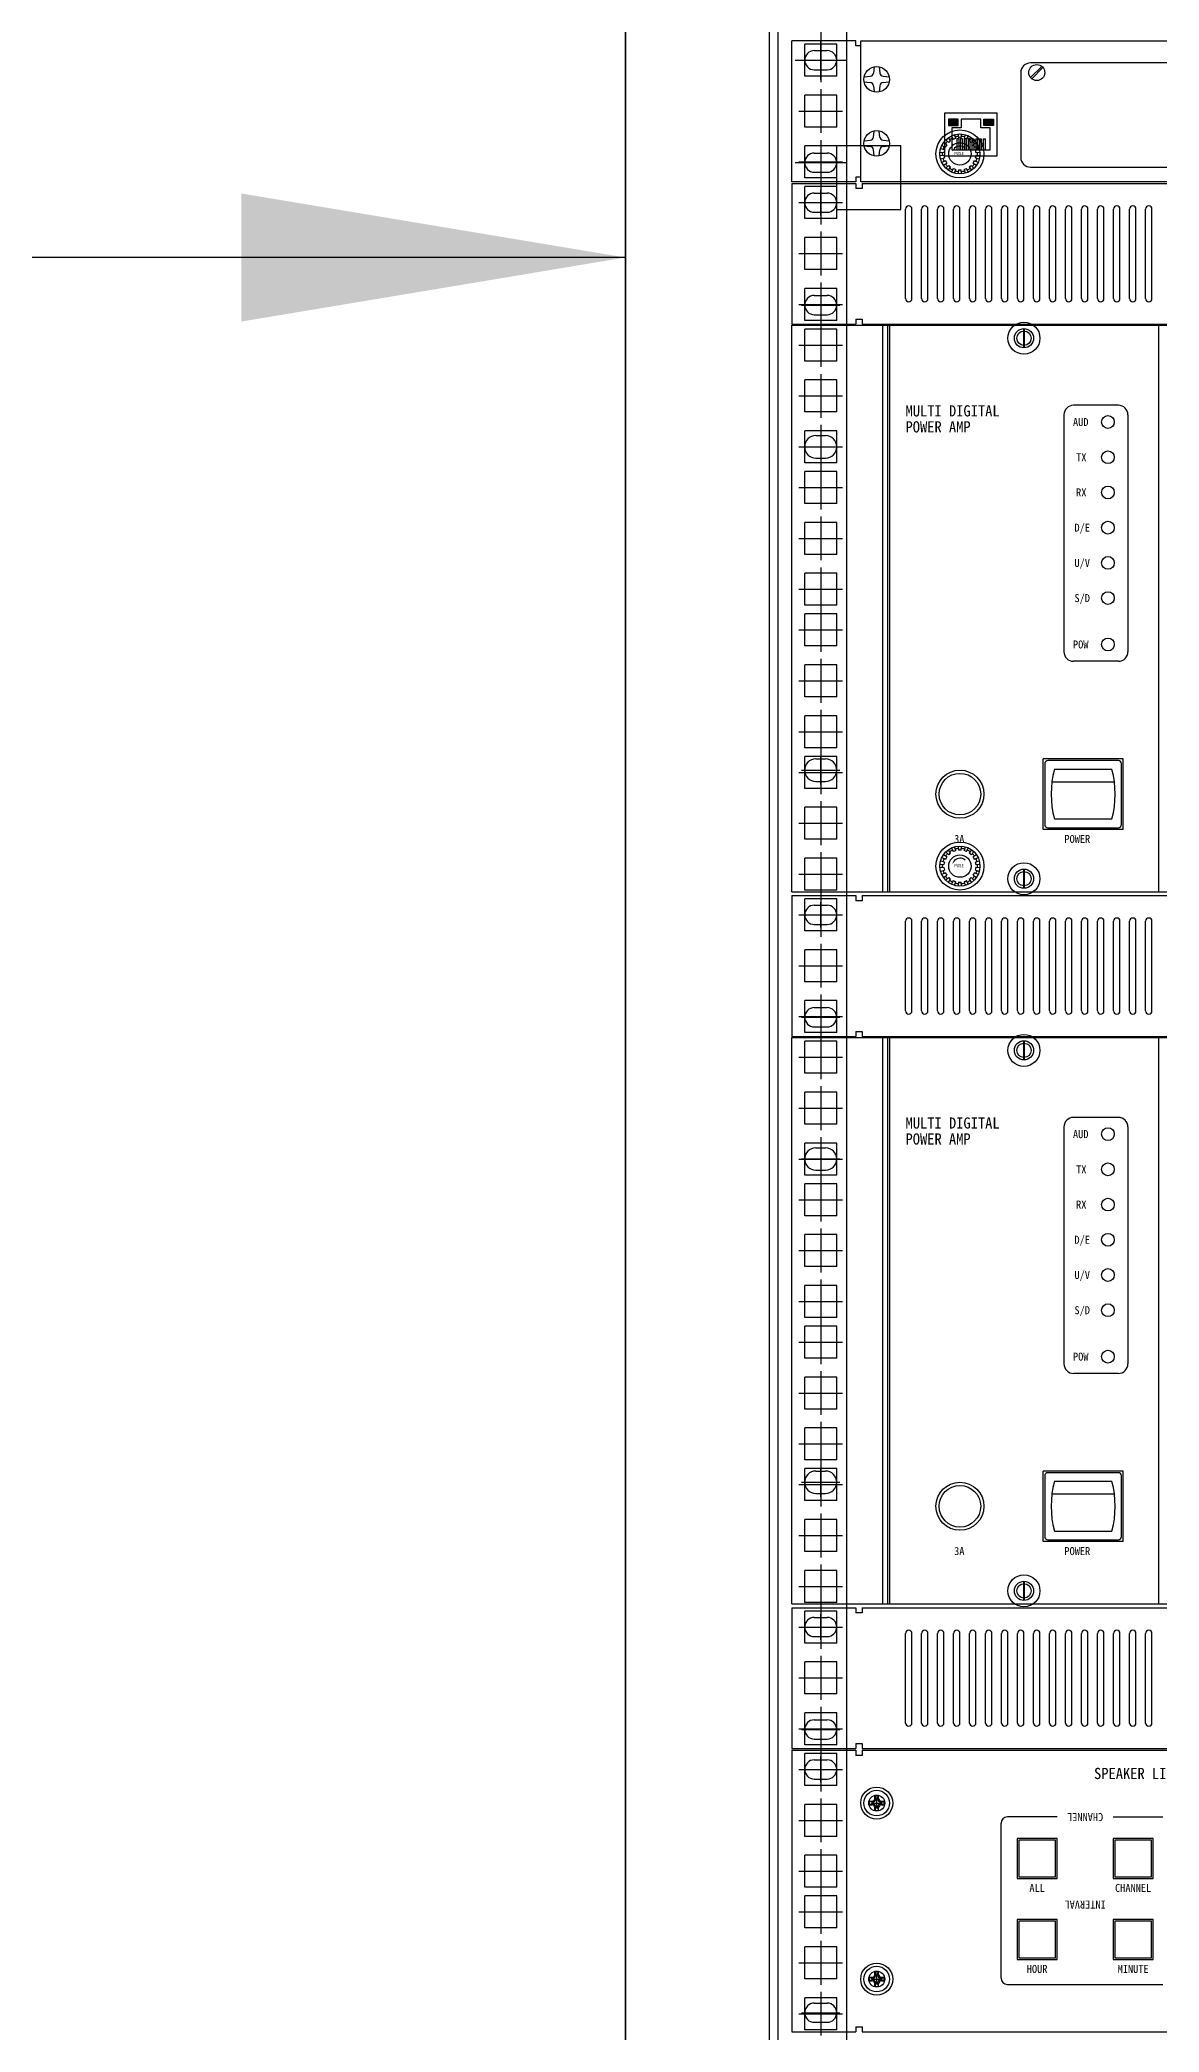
# Model space of a CAD drawing. Header units: millimetres. Extents: x 0 to 841, y 0 to 594.
# Drawn here: x 418.45 to 435.93, y 145.81 to 176.94 of the extents above; entities that cross this region are included whole.
import ezdxf
from ezdxf.enums import TextEntityAlignment as Align

# ---------------------------------------------------------------- set-up
doc = ezdxf.new("R2010")
doc.units = ezdxf.units.MM
doc.header["$LTSCALE"] = 10
for name, color, linetype in [('DIM01', 1, 'Continuous'), ('LINE01', 4, 'Continuous'), ('LINE05', 2, 'Continuous'), ('LINE06', 9, 'Continuous')]:
    doc.layers.add(name, color=color, linetype=linetype)
doc.styles.add('F1', font='GulimChe.ttf', dxfattribs={"height": 2})
doc.styles.get("Standard").update_dxf_attribs({"font": 'GulimChe.ttf'})

# ---------------------------------------------------------------- blocks, each defined once
blk = doc.blocks.new('FUSE')
for p, q in [((-197.43, 1363.48), (-196.55, 1362.59)), ((-195.94, 1363.11), (-196.66, 1364.13)), ((-195.64, 1364.72), (-195.12, 1363.58)), ((-194.37, 1363.85), (-194.7, 1365.06)), ((-193.54, 1365.26), (-193.44, 1364.02)), ((-192.64, 1364.02), (-192.54, 1365.26)), ((-191.38, 1365.06), (-191.71, 1363.85)), ((-190.96, 1363.58), (-190.44, 1364.72)), ((-189.42, 1364.13), (-190.14, 1363.11)), ((-189.53, 1362.59), (-188.65, 1363.48)), ((-199.26, 1359.62), (-198.02, 1359.51)), ((-198.02, 1358.56), (-199.26, 1358.44)), ((-197.88, 1360.29), (-199.09, 1360.61)), ((-199.09, 1357.46), (-197.88, 1357.77)), ((-198.68, 1361.72), (-197.55, 1361.18)), ((-197.15, 1361.87), (-198.18, 1362.58)), ((-187.89, 1362.58), (-188.92, 1361.87)), ((-188.52, 1361.18), (-187.39, 1361.72)), ((-186.99, 1360.61), (-188.2, 1360.29)), ((-188.2, 1357.77), (-186.99, 1357.46)), ((-188.06, 1359.51), (-186.82, 1359.62)), ((-186.82, 1358.44), (-188.06, 1358.56)), ((-197.55, 1356.89), (-198.68, 1356.35)), ((-198.18, 1355.49), (-197.15, 1356.2)), ((-196.55, 1355.47), (-197.43, 1354.58)), ((-196.66, 1353.94), (-195.94, 1354.96)), ((-195.12, 1354.49), (-195.64, 1353.35)), ((-194.7, 1353.01), (-194.37, 1354.21)), ((-193.44, 1354.05), (-193.54, 1352.8)), ((-192.54, 1352.8), (-192.64, 1354.05)), ((-191.71, 1354.21), (-191.38, 1353.01)), ((-190.44, 1353.35), (-190.96, 1354.49)), ((-190.14, 1354.96), (-189.42, 1353.94)), ((-188.65, 1354.58), (-189.53, 1355.47)), ((-188.92, 1356.2), (-187.89, 1355.49)), ((-187.39, 1356.35), (-188.52, 1356.89))]:
    blk.add_line(p, q)
for radius in [7.5, 6.25, 3.5]:
    blk.add_circle((-193.04, 1359.03), radius)
for radius, start, end in [(5.5, 114.58857, 125.41143), (5, 105.41143, 114.58857), (5.5, 94.58857, 105.41143), (5, 85.41143, 94.58857), (5.5, 74.58857, 85.41143), (5, 65.41143, 74.58857), (5.5, 54.58857, 65.41143), (5.5, 174.58857, 185.41143), (5.5, 154.58857, 165.41143), (5.5, 194.58857, 205.41143), (5, 165.41143, 174.58857), (5, 185.41143, 194.58857), (5.5, 134.58857, 145.41143), (5, 145.41143, 154.58857), (5, 125.41143, 134.58857), (2.46, 49.75152, 132.92051), (5, 45.41143, 54.58857), (5.5, 34.58857, 45.41143), (5, 25.41143, 34.58857), (5, 5.41143, 14.58857), (5, 345.41143, 354.58857), (5.5, 14.58857, 25.41143), (5.5, 334.58857, 345.41143), (5.5, 354.58857, 5.41143), (5.5, 214.58857, 225.41143), (5, 205.41143, 214.58857), (5, 225.41143, 234.58857), (5.5, 234.58857, 245.41143), (5, 245.41143, 254.58857), (5.5, 254.58857, 265.41143), (5, 265.41143, 274.58857), (5.5, 274.58857, 285.41143), (5, 285.41143, 294.58857), (5.5, 294.58857, 305.41143), (5, 305.41143, 314.58857), (5.5, 314.58857, 325.41143), (5, 325.41143, 334.58857)]:
    blk.add_arc((-193.04, 1359.03), radius, start, end)
blk.add_solid([(-194.43, 1360.77), (-194.84, 1361.05), (-195.49, 1359.67)])
at = {"style": 'F1'}
blk.add_text('FUSE', height=1, dxfattribs=at).set_placement((-194.89, 1358.67))
blk = doc.blocks.new('sw-05')
at = {"color": 7}
for p, q in [((-12, 9.5), (-12, -9.5)), ((11, 10.5), (-11, 10.5)), ((9, 7.75), (-9, 7.75)), ((12, -9.5), (12, 9.5)), ((9.77, 3.75), (-9.77, 3.75)), ((-11, -10.5), (11, -10.5)), ((-9, -7.75), (9, -7.75))]:
    blk.add_line(p, q, dxfattribs=at)
for centre, radius, start, end in [((-11, 9.5), 1, 90, 180), ((20.53, 0), 30.53, 165.29524, 194.70476), ((-20.53, 0), 30.53, 345.29524, 14.70476), ((11, 9.5), 1, 0, 90), ((-11, -9.5), 1, 180, 270), ((11, -9.5), 1, 270, 0)]:
    blk.add_arc(centre, radius, start, end, dxfattribs=at)

msp = doc.modelspace()

# ---------------------------------------------------------------- hatches: boundary and pattern name
at = {"layer": 'LINE06'}
for points in [[(432.647, 175.692), (432.647, 175.602), (432.787, 175.602), (432.787, 175.692)], [(433.202, 175.692), (433.202, 175.602), (433.342, 175.602), (433.342, 175.692)]]:
    msp.add_hatch(color=256, dxfattribs=at).paths.add_polyline_path(points)

# ---------------------------------------------------------------- linework, layer by layer
at = {"color": 7, "lineweight": 30}
for p, q in [((435.297, 171.228), (434.597, 171.228)), ((435.447, 171.078), (435.447, 167.378)), ((435.297, 167.228), (434.597, 167.228)), ((435.297, 160.104), (434.597, 160.104)), ((435.447, 159.954), (435.447, 156.254)), ((435.297, 156.104), (434.597, 156.104))]:
    msp.add_line(p, q, dxfattribs=at)
at = {"color": 7}
for p, q in [((434.447, 171.078), (434.447, 167.378)), ((434.447, 159.954), (434.447, 156.254))]:
    msp.add_line(p, q, dxfattribs=at)
for centre, start, end in [((434.597, 171.078), 90, 180), ((434.597, 167.378), 180, 270), ((434.597, 159.954), 90, 180), ((434.597, 156.254), 180, 270)]:
    msp.add_arc(centre, 0.15, start, end, dxfattribs=at)
at = {"color": 7, "lineweight": 30}
for centre, start, end in [((435.297, 171.078), 0, 90), ((435.297, 167.378), 270, 0), ((435.297, 159.954), 0, 90), ((435.297, 156.254), 270, 0)]:
    msp.add_arc(centre, 0.15, start, end, dxfattribs=at)
at = {"layer": 'DIM01'}
msp.add_solid([(427.597, 173.536), (421.597, 174.536), (421.597, 172.536)], dxfattribs=at)
at = {"layer": 'LINE01'}
msp.add_line((427.597, 173.536), (397.597, 173.536), dxfattribs=at)
at = {"layer": 'LINE05'}
for p, q in [((427.597, 227.286), (427.597, 119.786)), ((427.597, 119.786), (427.597, 227.286)), ((429.847, 123.536), (429.847, 223.661))]:
    msp.add_line(p, q, dxfattribs=at)
at = {"layer": 'LINE06'}
for p, q in [((429.984, 130.211), (429.984, 223.661)), ((431.054, 130.211), (431.054, 223.661)), ((430.647, 177.596), (430.647, 176.911)), ((431.197, 176.918), (430.197, 176.918)), ((430.197, 174.718), (430.197, 176.918)), ((430.397, 176.368), (430.397, 176.868)), ((430.897, 176.868), (430.397, 176.868)), ((430.647, 176.961), (430.647, 176.276)), ((430.647, 176.318), (430.647, 176.918)), ((430.897, 176.368), (430.897, 176.868)), ((431.197, 176.843), (431.197, 176.918)), ((431.272, 176.843), (431.197, 176.843)), ((430.247, 176.618), (431.047, 176.618)), ((430.305, 176.618), (430.989, 176.618)), ((430.547, 176.768), (430.747, 176.768)), ((430.547, 176.468), (430.747, 176.468)), ((431.482, 176.512), (431.472, 176.418)), ((431.562, 176.512), (431.572, 176.418)), ((433.926, 176.346), (434.102, 176.522)), ((433.943, 176.328), (434.119, 176.504)), ((430.897, 176.368), (430.397, 176.368)), ((430.647, 176.166), (430.647, 175.481)), ((431.328, 176.358), (431.422, 176.368)), ((431.328, 176.278), (431.422, 176.268)), ((431.472, 176.218), (431.482, 176.125)), ((431.572, 176.218), (431.562, 176.125)), ((431.622, 176.368), (431.716, 176.358)), ((431.622, 176.268), (431.716, 176.278)), ((430.397, 175.573), (430.397, 176.073)), ((430.897, 176.073), (430.397, 176.073)), ((430.897, 175.573), (430.897, 176.073)), ((430.305, 175.823), (430.989, 175.823)), ((430.897, 175.573), (430.397, 175.573)), ((433.406, 175.793), (432.583, 175.793)), ((432.583, 175.793), (432.583, 175.123)), ((432.642, 175.697), (432.642, 175.597)), ((432.792, 175.697), (432.642, 175.697)), ((432.642, 175.597), (432.792, 175.597)), ((432.647, 175.692), (432.647, 175.602)), ((432.787, 175.692), (432.647, 175.692)), ((432.647, 175.602), (432.787, 175.602)), ((432.696, 175.559), (432.696, 175.218)), ((432.842, 175.559), (432.696, 175.559)), ((432.787, 175.602), (432.787, 175.692)), ((432.792, 175.597), (432.792, 175.697)), ((433.147, 175.697), (432.842, 175.697)), ((432.842, 175.697), (432.842, 175.559)), ((433.147, 175.559), (433.147, 175.697)), ((433.292, 175.559), (433.147, 175.559)), ((433.197, 175.697), (433.347, 175.697)), ((433.197, 175.597), (433.197, 175.697)), ((433.347, 175.597), (433.197, 175.597)), ((433.202, 175.692), (433.342, 175.692)), ((433.202, 175.602), (433.202, 175.692)), ((433.342, 175.602), (433.202, 175.602)), ((433.292, 175.218), (433.292, 175.559)), ((433.342, 175.692), (433.342, 175.602)), ((433.347, 175.697), (433.347, 175.597)), ((433.406, 175.123), (433.406, 175.793)), ((430.397, 174.778), (430.397, 175.278)), ((430.897, 175.278), (430.397, 175.278)), ((430.647, 175.371), (430.647, 174.686)), ((430.647, 175.318), (430.647, 174.718)), ((430.897, 175.286), (431.897, 175.286)), ((430.897, 174.286), (430.897, 175.286)), ((430.897, 174.778), (430.897, 175.278)), ((431.328, 175.358), (431.422, 175.368)), ((431.328, 175.278), (431.422, 175.268)), ((431.472, 175.418), (431.482, 175.512)), ((431.482, 175.125), (431.472, 175.218)), ((431.572, 175.418), (431.562, 175.512)), ((431.562, 175.125), (431.572, 175.218)), ((431.622, 175.368), (431.716, 175.358)), ((431.622, 175.268), (431.716, 175.278)), ((431.897, 174.286), (431.897, 175.286)), ((432.696, 175.218), (433.292, 175.218)), ((432.804, 175.388), (432.774, 175.388)), ((432.774, 175.388), (432.774, 175.218)), ((432.804, 175.388), (432.804, 175.218)), ((432.832, 175.388), (432.832, 175.218)), ((432.862, 175.388), (432.832, 175.388)), ((432.862, 175.388), (432.862, 175.218)), ((432.891, 175.388), (432.891, 175.218)), ((432.921, 175.388), (432.891, 175.388)), ((432.921, 175.388), (432.921, 175.218)), ((432.949, 175.388), (432.949, 175.218)), ((432.979, 175.388), (432.949, 175.388)), ((432.979, 175.388), (432.979, 175.218)), ((433.009, 175.388), (433.039, 175.388)), ((433.009, 175.388), (433.009, 175.218)), ((433.039, 175.388), (433.039, 175.218)), ((433.068, 175.388), (433.068, 175.218)), ((433.068, 175.388), (433.098, 175.388)), ((433.098, 175.388), (433.098, 175.218)), ((433.126, 175.388), (433.126, 175.218)), ((433.126, 175.388), (433.156, 175.388)), ((433.156, 175.388), (433.156, 175.218)), ((433.185, 175.388), (433.215, 175.388)), ((433.185, 175.388), (433.185, 175.218)), ((433.215, 175.388), (433.215, 175.218)), ((430.247, 175.018), (431.047, 175.018)), ((430.305, 175.028), (430.989, 175.028)), ((430.547, 175.168), (430.747, 175.168)), ((432.583, 175.123), (433.406, 175.123)), ((431.197, 174.718), (430.197, 174.718)), ((430.197, 174.693), (431.197, 174.693)), ((430.197, 174.693), (430.197, 172.493)), ((430.897, 174.778), (430.397, 174.778)), ((430.397, 174.143), (430.397, 174.643)), ((430.897, 174.643), (430.397, 174.643)), ((430.547, 174.868), (430.747, 174.868)), ((430.647, 174.736), (430.647, 174.051)), ((430.647, 174.193), (430.647, 174.593)), ((430.897, 174.143), (430.897, 174.643)), ((431.197, 174.793), (431.197, 174.718)), ((431.272, 174.793), (431.197, 174.793)), ((431.197, 174.693), (431.197, 174.613)), ((431.297, 174.613), (431.197, 174.613)), ((431.297, 174.693), (431.297, 174.613)), ((431.297, 174.693), (453.247, 174.693)), ((430.305, 174.393), (430.989, 174.393)), ((430.347, 174.393), (430.947, 174.393)), ((430.547, 174.543), (430.747, 174.543)), ((430.897, 174.286), (431.897, 174.286)), ((431.972, 172.893), (431.972, 174.293)), ((432.072, 172.893), (432.072, 174.293)), ((432.222, 172.893), (432.222, 174.293)), ((432.322, 172.893), (432.322, 174.293)), ((432.472, 172.893), (432.472, 174.293)), ((432.572, 172.893), (432.572, 174.293)), ((432.722, 172.893), (432.722, 174.293)), ((432.822, 172.893), (432.822, 174.293)), ((432.972, 172.893), (432.972, 174.293)), ((433.072, 172.893), (433.072, 174.293)), ((433.222, 172.893), (433.222, 174.293)), ((433.322, 172.893), (433.322, 174.293)), ((433.472, 172.893), (433.472, 174.293)), ((433.572, 172.893), (433.572, 174.293)), ((433.722, 172.893), (433.722, 174.293)), ((433.822, 172.893), (433.822, 174.293)), ((433.972, 172.893), (433.972, 174.293)), ((434.072, 172.893), (434.072, 174.293)), ((434.222, 172.893), (434.222, 174.293)), ((434.322, 172.893), (434.322, 174.293)), ((434.472, 172.893), (434.472, 174.293)), ((434.572, 172.893), (434.572, 174.293)), ((434.722, 172.893), (434.722, 174.293)), ((434.822, 172.893), (434.822, 174.293)), ((434.972, 172.893), (434.972, 174.293)), ((435.072, 172.893), (435.072, 174.293)), ((435.222, 172.893), (435.222, 174.293)), ((435.322, 172.893), (435.322, 174.293)), ((435.472, 172.893), (435.472, 174.293)), ((435.572, 172.893), (435.572, 174.293)), ((435.722, 172.893), (435.722, 174.293)), ((435.822, 172.893), (435.822, 174.293)), ((430.897, 174.143), (430.397, 174.143)), ((430.547, 174.243), (430.747, 174.243)), ((430.397, 173.348), (430.397, 173.848)), ((430.897, 173.848), (430.397, 173.848)), ((430.647, 173.941), (430.647, 173.256)), ((430.897, 173.348), (430.897, 173.848)), ((430.305, 173.598), (430.989, 173.598)), ((430.897, 173.348), (430.397, 173.348)), ((430.397, 172.553), (430.397, 173.053)), ((430.897, 173.053), (430.397, 173.053)), ((430.647, 173.146), (430.647, 172.461)), ((430.897, 172.553), (430.897, 173.053)), ((430.305, 172.803), (430.989, 172.803)), ((430.347, 172.793), (430.947, 172.793)), ((430.547, 172.943), (430.747, 172.943)), ((430.647, 172.993), (430.647, 172.593)), ((430.197, 172.493), (431.197, 172.493)), ((430.197, 163.628), (430.197, 172.478)), ((430.197, 172.478), (431.697, 172.478)), ((430.197, 172.478), (454.347, 172.478)), ((430.897, 172.553), (430.397, 172.553)), ((430.397, 171.918), (430.397, 172.418)), ((430.897, 172.418), (430.397, 172.418)), ((430.547, 172.643), (430.747, 172.643)), ((430.647, 172.511), (430.647, 171.826)), ((430.897, 171.918), (430.897, 172.418)), ((431.197, 172.573), (431.197, 172.493)), ((431.197, 172.573), (431.297, 172.573)), ((431.297, 172.573), (431.297, 172.493)), ((431.297, 172.493), (453.247, 172.493)), ((431.617, 163.628), (431.617, 172.478)), ((431.697, 163.628), (431.697, 172.478)), ((431.722, 172.478), (435.922, 172.478)), ((431.722, 172.478), (431.722, 163.628)), ((431.722, 172.478), (435.922, 172.478)), ((431.722, 172.478), (431.722, 163.628)), ((433.817, 172.425), (433.817, 172.125)), ((433.822, 172.478), (435.922, 172.478)), ((433.822, 172.478), (435.922, 172.478)), ((433.827, 172.425), (433.827, 172.125)), ((435.922, 172.478), (435.922, 163.628)), ((435.922, 172.478), (435.922, 163.628)), ((430.305, 172.168), (430.989, 172.168)), ((430.897, 171.918), (430.397, 171.918)), ((430.397, 171.123), (430.397, 171.623)), ((430.897, 171.623), (430.397, 171.623)), ((430.647, 171.716), (430.647, 171.031)), ((430.897, 171.123), (430.897, 171.623)), ((430.305, 171.373), (430.989, 171.373)), ((430.897, 171.123), (430.397, 171.123)), ((430.647, 170.921), (430.647, 170.236)), ((430.305, 170.578), (430.989, 170.578)), ((430.347, 170.578), (430.947, 170.578)), ((430.397, 170.328), (430.397, 170.828)), ((430.897, 170.828), (430.397, 170.828)), ((430.572, 170.753), (430.722, 170.753)), ((430.647, 170.803), (430.647, 170.353)), ((430.897, 170.328), (430.897, 170.828)), ((430.897, 170.328), (430.397, 170.328)), ((430.572, 170.403), (430.722, 170.403)), ((430.647, 170.286), (430.647, 169.601)), ((430.305, 169.943), (430.989, 169.943)), ((430.397, 169.693), (430.397, 170.193)), ((430.897, 170.193), (430.397, 170.193)), ((430.897, 169.693), (430.897, 170.193)), ((430.897, 169.693), (430.397, 169.693)), ((430.397, 168.898), (430.397, 169.398)), ((430.897, 169.398), (430.397, 169.398)), ((430.647, 169.491), (430.647, 168.806)), ((430.897, 168.898), (430.897, 169.398)), ((430.305, 169.148), (430.989, 169.148)), ((430.897, 168.898), (430.397, 168.898)), ((430.647, 168.696), (430.647, 168.011)), ((430.397, 168.103), (430.397, 168.603)), ((430.897, 168.603), (430.397, 168.603)), ((430.897, 168.103), (430.897, 168.603)), ((430.305, 168.353), (430.989, 168.353)), ((430.897, 168.103), (430.397, 168.103)), ((430.647, 168.061), (430.647, 167.376)), ((430.397, 167.468), (430.397, 167.968)), ((430.897, 167.968), (430.397, 167.968)), ((430.897, 167.468), (430.897, 167.968)), ((430.305, 167.718), (430.989, 167.718)), ((430.897, 167.468), (430.397, 167.468)), ((430.397, 166.673), (430.397, 167.173)), ((430.897, 167.173), (430.397, 167.173)), ((430.647, 167.266), (430.647, 166.581)), ((430.897, 166.673), (430.897, 167.173)), ((430.305, 166.923), (430.989, 166.923)), ((430.897, 166.673), (430.397, 166.673)), ((430.397, 165.878), (430.397, 166.378)), ((430.897, 166.378), (430.397, 166.378)), ((430.647, 166.471), (430.647, 165.786)), ((430.897, 165.878), (430.897, 166.378)), ((430.305, 166.128), (430.989, 166.128)), ((430.897, 165.878), (430.397, 165.878)), ((430.397, 165.243), (430.397, 165.743)), ((430.897, 165.743), (430.397, 165.743)), ((430.572, 165.703), (430.722, 165.703)), ((430.647, 165.836), (430.647, 165.151)), ((430.647, 165.303), (430.647, 165.753)), ((430.897, 165.243), (430.897, 165.743)), ((435.372, 165.703), (434.122, 165.703)), ((434.122, 164.603), (434.122, 165.703)), ((435.372, 165.703), (434.122, 165.703)), ((434.122, 164.603), (434.122, 165.703)), ((435.372, 165.703), (434.122, 165.703)), ((434.122, 164.603), (434.122, 165.703)), ((435.372, 165.703), (434.122, 165.703)), ((434.122, 164.603), (434.122, 165.703)), ((435.372, 164.603), (435.372, 165.703)), ((435.372, 164.603), (435.372, 165.703)), ((435.372, 164.603), (435.372, 165.703)), ((435.372, 164.603), (435.372, 165.703)), ((430.305, 165.493), (430.989, 165.493)), ((430.347, 165.528), (430.947, 165.528)), ((430.572, 165.353), (430.722, 165.353)), ((430.897, 165.243), (430.397, 165.243)), ((430.397, 164.448), (430.397, 164.948)), ((430.897, 164.948), (430.397, 164.948)), ((430.647, 165.041), (430.647, 164.356)), ((430.897, 164.448), (430.897, 164.948)), ((430.305, 164.698), (430.989, 164.698)), ((430.897, 164.448), (430.397, 164.448)), ((435.372, 164.603), (434.122, 164.603)), ((435.372, 164.603), (434.122, 164.603)), ((435.372, 164.603), (434.122, 164.603)), ((435.372, 164.603), (434.122, 164.603)), ((430.397, 163.653), (430.397, 164.153)), ((430.897, 164.153), (430.397, 164.153)), ((430.647, 164.246), (430.647, 163.561)), ((430.897, 163.653), (430.897, 164.153)), ((430.305, 163.903), (430.989, 163.903)), ((433.817, 163.982), (433.817, 163.682)), ((433.827, 163.982), (433.827, 163.682)), ((430.197, 163.628), (454.347, 163.628)), ((430.197, 163.628), (431.697, 163.628)), ((430.197, 163.568), (431.197, 163.568)), ((430.197, 163.568), (430.197, 161.368)), ((430.897, 163.653), (430.397, 163.653)), ((430.397, 163.018), (430.397, 163.518)), ((430.897, 163.518), (430.397, 163.518)), ((430.547, 163.418), (430.747, 163.418)), ((430.647, 163.611), (430.647, 162.926)), ((430.647, 163.068), (430.647, 163.468)), ((430.897, 163.018), (430.897, 163.518)), ((431.197, 163.568), (431.197, 163.488)), ((431.297, 163.488), (431.197, 163.488)), ((431.297, 163.568), (431.297, 163.488)), ((431.297, 163.568), (453.247, 163.568)), ((431.722, 163.628), (435.922, 163.628)), ((431.722, 163.628), (435.922, 163.628)), ((430.305, 163.268), (430.989, 163.268)), ((430.347, 163.268), (430.947, 163.268)), ((430.547, 163.118), (430.747, 163.118)), ((431.972, 161.768), (431.972, 163.168)), ((432.072, 161.768), (432.072, 163.168)), ((432.222, 161.768), (432.222, 163.168)), ((432.322, 161.768), (432.322, 163.168)), ((432.472, 161.768), (432.472, 163.168)), ((432.572, 161.768), (432.572, 163.168)), ((432.722, 161.768), (432.722, 163.168)), ((432.822, 161.768), (432.822, 163.168)), ((432.972, 161.768), (432.972, 163.168)), ((433.072, 161.768), (433.072, 163.168)), ((433.222, 161.768), (433.222, 163.168)), ((433.322, 161.768), (433.322, 163.168)), ((433.472, 161.768), (433.472, 163.168)), ((433.572, 161.768), (433.572, 163.168)), ((433.722, 161.768), (433.722, 163.168)), ((433.822, 161.768), (433.822, 163.168)), ((433.972, 161.768), (433.972, 163.168)), ((434.072, 161.768), (434.072, 163.168)), ((434.222, 161.768), (434.222, 163.168)), ((434.322, 161.768), (434.322, 163.168)), ((434.472, 161.768), (434.472, 163.168)), ((434.572, 161.768), (434.572, 163.168)), ((434.722, 161.768), (434.722, 163.168)), ((434.822, 161.768), (434.822, 163.168)), ((434.972, 161.768), (434.972, 163.168)), ((435.072, 161.768), (435.072, 163.168)), ((435.222, 161.768), (435.222, 163.168)), ((435.322, 161.768), (435.322, 163.168)), ((435.472, 161.768), (435.472, 163.168)), ((435.572, 161.768), (435.572, 163.168)), ((435.722, 161.768), (435.722, 163.168)), ((435.822, 161.768), (435.822, 163.168)), ((430.897, 163.018), (430.397, 163.018)), ((430.647, 162.816), (430.647, 162.131)), ((430.305, 162.473), (430.989, 162.473)), ((430.397, 162.223), (430.397, 162.723)), ((430.897, 162.723), (430.397, 162.723)), ((430.897, 162.223), (430.897, 162.723)), ((430.897, 162.223), (430.397, 162.223)), ((430.397, 161.428), (430.397, 161.928)), ((430.897, 161.928), (430.397, 161.928)), ((430.647, 162.021), (430.647, 161.336)), ((430.647, 161.868), (430.647, 161.468)), ((430.897, 161.428), (430.897, 161.928)), ((430.305, 161.678), (430.989, 161.678)), ((430.347, 161.668), (430.947, 161.668)), ((430.547, 161.818), (430.747, 161.818)), ((430.197, 161.368), (431.197, 161.368)), ((430.197, 152.504), (430.197, 161.354)), ((430.197, 161.354), (431.697, 161.354)), ((430.197, 161.354), (454.347, 161.354)), ((430.897, 161.428), (430.397, 161.428)), ((430.397, 160.793), (430.397, 161.293)), ((430.897, 161.293), (430.397, 161.293)), ((430.547, 161.518), (430.747, 161.518)), ((430.647, 161.386), (430.647, 160.701)), ((430.897, 160.793), (430.897, 161.293)), ((431.197, 161.448), (431.197, 161.368)), ((431.197, 161.448), (431.297, 161.448)), ((431.297, 161.448), (431.297, 161.368)), ((431.297, 161.368), (453.247, 161.368)), ((431.617, 152.504), (431.617, 161.354)), ((431.697, 152.504), (431.697, 161.354)), ((431.722, 161.354), (435.922, 161.354)), ((431.722, 161.354), (431.722, 152.504)), ((431.722, 161.354), (435.922, 161.354)), ((431.722, 161.354), (431.722, 152.504)), ((433.817, 161.301), (433.817, 161.001)), ((433.822, 161.354), (435.922, 161.354)), ((433.822, 161.354), (435.922, 161.354)), ((433.827, 161.301), (433.827, 161.001)), ((435.922, 161.354), (435.922, 152.504)), ((435.922, 161.354), (435.922, 152.504)), ((430.305, 161.043), (430.989, 161.043)), ((430.897, 160.793), (430.397, 160.793)), ((430.647, 160.591), (430.647, 159.906)), ((430.397, 159.998), (430.397, 160.498)), ((430.897, 160.498), (430.397, 160.498)), ((430.897, 159.998), (430.897, 160.498)), ((430.305, 160.248), (430.989, 160.248)), ((430.897, 159.998), (430.397, 159.998)), ((430.397, 159.203), (430.397, 159.703)), ((430.897, 159.703), (430.397, 159.703)), ((430.647, 159.796), (430.647, 159.111)), ((430.647, 159.679), (430.647, 159.229)), ((430.897, 159.203), (430.897, 159.703)), ((430.305, 159.453), (430.989, 159.453)), ((430.347, 159.454), (430.947, 159.454)), ((430.572, 159.629), (430.722, 159.629)), ((430.897, 159.203), (430.397, 159.203)), ((430.397, 158.568), (430.397, 159.068)), ((430.897, 159.068), (430.397, 159.068)), ((430.572, 159.279), (430.722, 159.279)), ((430.647, 159.161), (430.647, 158.476)), ((430.897, 158.568), (430.897, 159.068)), ((430.305, 158.818), (430.989, 158.818)), ((430.897, 158.568), (430.397, 158.568)), ((430.397, 157.773), (430.397, 158.273)), ((430.897, 158.273), (430.397, 158.273)), ((430.647, 158.366), (430.647, 157.681)), ((430.897, 157.773), (430.897, 158.273)), ((430.305, 158.023), (430.989, 158.023)), ((430.897, 157.773), (430.397, 157.773)), ((430.397, 156.978), (430.397, 157.478)), ((430.897, 157.478), (430.397, 157.478)), ((430.647, 157.571), (430.647, 156.886)), ((430.897, 156.978), (430.897, 157.478)), ((430.305, 157.228), (430.989, 157.228)), ((430.897, 156.978), (430.397, 156.978)), ((430.647, 156.936), (430.647, 156.251)), ((430.305, 156.593), (430.989, 156.593)), ((430.397, 156.343), (430.397, 156.843)), ((430.897, 156.843), (430.397, 156.843)), ((430.897, 156.343), (430.897, 156.843)), ((430.897, 156.343), (430.397, 156.343)), ((430.397, 155.548), (430.397, 156.048)), ((430.897, 156.048), (430.397, 156.048)), ((430.647, 156.141), (430.647, 155.456)), ((430.897, 155.548), (430.897, 156.048)), ((430.305, 155.798), (430.989, 155.798)), ((430.897, 155.548), (430.397, 155.548)), ((430.647, 155.346), (430.647, 154.661)), ((430.305, 155.003), (430.989, 155.003)), ((430.397, 154.753), (430.397, 155.253)), ((430.897, 155.253), (430.397, 155.253)), ((430.897, 154.753), (430.897, 155.253)), ((430.897, 154.753), (430.397, 154.753)), ((430.647, 154.711), (430.647, 154.026)), ((430.305, 154.368), (430.989, 154.368)), ((430.347, 154.404), (430.947, 154.404)), ((430.397, 154.118), (430.397, 154.618)), ((430.897, 154.618), (430.397, 154.618)), ((430.572, 154.579), (430.722, 154.579)), ((430.647, 154.179), (430.647, 154.629)), ((430.897, 154.118), (430.897, 154.618)), ((435.372, 154.579), (434.122, 154.579)), ((434.122, 153.479), (434.122, 154.579)), ((435.372, 154.579), (434.122, 154.579)), ((434.122, 153.479), (434.122, 154.579)), ((435.372, 154.579), (434.122, 154.579)), ((434.122, 153.479), (434.122, 154.579)), ((435.372, 154.579), (434.122, 154.579)), ((434.122, 153.479), (434.122, 154.579)), ((435.372, 153.479), (435.372, 154.579)), ((435.372, 153.479), (435.372, 154.579)), ((435.372, 153.479), (435.372, 154.579)), ((435.372, 153.479), (435.372, 154.579)), ((430.897, 154.118), (430.397, 154.118)), ((430.572, 154.229), (430.722, 154.229)), ((430.397, 153.323), (430.397, 153.823)), ((430.897, 153.823), (430.397, 153.823)), ((430.647, 153.916), (430.647, 153.231)), ((430.897, 153.323), (430.897, 153.823)), ((430.305, 153.573), (430.989, 153.573)), ((435.372, 153.479), (434.122, 153.479)), ((435.372, 153.479), (434.122, 153.479)), ((435.372, 153.479), (434.122, 153.479)), ((435.372, 153.479), (434.122, 153.479)), ((430.897, 153.323), (430.397, 153.323)), ((430.647, 153.121), (430.647, 152.436)), ((430.397, 152.528), (430.397, 153.028)), ((430.897, 153.028), (430.397, 153.028)), ((430.897, 152.528), (430.897, 153.028)), ((433.817, 152.858), (433.817, 152.558)), ((433.827, 152.858), (433.827, 152.558)), ((430.197, 152.504), (454.347, 152.504)), ((430.197, 152.504), (431.697, 152.504)), ((430.305, 152.778), (430.989, 152.778)), ((430.897, 152.528), (430.397, 152.528)), ((431.722, 152.504), (435.922, 152.504)), ((431.722, 152.504), (435.922, 152.504)), ((430.197, 152.443), (431.197, 152.443)), ((430.197, 152.443), (430.197, 150.243)), ((430.397, 151.893), (430.397, 152.393)), ((430.897, 152.393), (430.397, 152.393)), ((430.547, 152.293), (430.747, 152.293)), ((430.647, 152.486), (430.647, 151.801)), ((430.647, 151.943), (430.647, 152.343)), ((430.897, 151.893), (430.897, 152.393)), ((431.197, 152.443), (431.197, 152.363)), ((431.297, 152.363), (431.197, 152.363)), ((431.297, 152.443), (431.297, 152.363)), ((431.297, 152.443), (453.247, 152.443)), ((430.305, 152.143), (430.989, 152.143)), ((430.347, 152.143), (430.947, 152.143)), ((430.897, 151.893), (430.397, 151.893)), ((430.547, 151.993), (430.747, 151.993)), ((431.972, 150.643), (431.972, 152.043)), ((432.072, 150.643), (432.072, 152.043)), ((432.222, 150.643), (432.222, 152.043)), ((432.322, 150.643), (432.322, 152.043)), ((432.472, 150.643), (432.472, 152.043)), ((432.572, 150.643), (432.572, 152.043)), ((432.722, 150.643), (432.722, 152.043)), ((432.822, 150.643), (432.822, 152.043)), ((432.972, 150.643), (432.972, 152.043)), ((433.072, 150.643), (433.072, 152.043)), ((433.222, 150.643), (433.222, 152.043)), ((433.322, 150.643), (433.322, 152.043)), ((433.472, 150.643), (433.472, 152.043)), ((433.572, 150.643), (433.572, 152.043)), ((433.722, 150.643), (433.722, 152.043)), ((433.822, 150.643), (433.822, 152.043)), ((433.972, 150.643), (433.972, 152.043)), ((434.072, 150.643), (434.072, 152.043)), ((434.222, 150.643), (434.222, 152.043)), ((434.322, 150.643), (434.322, 152.043)), ((434.472, 150.643), (434.472, 152.043)), ((434.572, 150.643), (434.572, 152.043)), ((434.722, 150.643), (434.722, 152.043)), ((434.822, 150.643), (434.822, 152.043)), ((434.972, 150.643), (434.972, 152.043)), ((435.072, 150.643), (435.072, 152.043)), ((435.222, 150.643), (435.222, 152.043)), ((435.322, 150.643), (435.322, 152.043)), ((435.472, 150.643), (435.472, 152.043)), ((435.572, 150.643), (435.572, 152.043)), ((435.722, 150.643), (435.722, 152.043)), ((435.822, 150.643), (435.822, 152.043)), ((430.397, 151.098), (430.397, 151.598)), ((430.897, 151.598), (430.397, 151.598)), ((430.647, 151.691), (430.647, 151.006)), ((430.897, 151.098), (430.897, 151.598)), ((430.305, 151.348), (430.989, 151.348)), ((430.897, 151.098), (430.397, 151.098)), ((430.397, 150.303), (430.397, 150.803)), ((430.897, 150.803), (430.397, 150.803)), ((430.547, 150.693), (430.747, 150.693)), ((430.647, 150.896), (430.647, 150.211)), ((430.647, 150.743), (430.647, 150.343)), ((430.897, 150.303), (430.897, 150.803)), ((430.305, 150.553), (430.989, 150.553)), ((430.347, 150.543), (430.947, 150.543)), ((430.547, 150.393), (430.747, 150.393)), ((431.197, 150.323), (431.197, 150.243)), ((431.197, 150.323), (431.297, 150.323)), ((431.297, 150.323), (431.297, 150.243)), ((430.197, 150.243), (431.197, 150.243)), ((430.197, 150.218), (430.197, 145.818)), ((430.197, 150.218), (431.197, 150.218)), ((430.897, 150.303), (430.397, 150.303)), ((430.397, 149.668), (430.397, 150.168)), ((430.897, 150.168), (430.397, 150.168)), ((430.547, 150.068), (430.747, 150.068)), ((430.647, 150.261), (430.647, 149.576)), ((430.647, 149.718), (430.647, 150.118)), ((430.897, 149.668), (430.897, 150.168)), ((431.197, 150.218), (431.197, 150.138)), ((431.297, 150.138), (431.197, 150.138)), ((431.297, 150.243), (453.247, 150.243)), ((431.297, 150.218), (453.247, 150.218)), ((431.297, 150.218), (431.297, 150.138)), ((430.305, 149.918), (430.989, 149.918)), ((430.347, 149.918), (430.947, 149.918)), ((430.547, 149.768), (430.747, 149.768)), ((430.897, 149.668), (430.397, 149.668)), ((430.647, 149.466), (430.647, 148.781)), ((431.408, 149.422), (431.448, 149.422)), ((431.408, 149.365), (431.408, 149.422)), ((431.448, 149.405), (431.408, 149.422)), ((431.448, 149.405), (431.448, 149.382)), ((431.448, 149.393), (431.596, 149.393)), ((431.493, 149.508), (431.55, 149.508)), ((431.493, 149.468), (431.493, 149.508)), ((431.51, 149.468), (431.493, 149.508)), ((431.533, 149.468), (431.51, 149.468)), ((431.522, 149.319), (431.522, 149.468)), ((431.533, 149.468), (431.55, 149.508)), ((431.55, 149.468), (431.55, 149.508)), ((431.596, 149.422), (431.636, 149.422)), ((431.596, 149.405), (431.636, 149.422)), ((431.596, 149.405), (431.596, 149.382)), ((431.636, 149.365), (431.636, 149.422)), ((430.305, 149.123), (430.989, 149.123)), ((430.397, 148.873), (430.397, 149.373)), ((430.897, 149.373), (430.397, 149.373)), ((430.897, 148.873), (430.897, 149.373)), ((431.448, 149.382), (431.408, 149.365)), ((431.408, 149.365), (431.448, 149.365)), ((431.493, 149.279), (431.493, 149.319)), ((431.51, 149.319), (431.493, 149.279)), ((431.493, 149.279), (431.55, 149.279)), ((431.533, 149.319), (431.51, 149.319)), ((431.533, 149.319), (431.55, 149.279)), ((431.55, 149.279), (431.55, 149.319)), ((431.596, 149.382), (431.636, 149.365)), ((431.596, 149.365), (431.636, 149.365)), ((433.465, 146.66), (433.465, 149.077)), ((434.34, 149.177), (433.565, 149.177)), ((435.215, 149.177), (435.99, 149.177)), ((430.897, 148.873), (430.397, 148.873)), ((430.397, 148.078), (430.397, 148.578)), ((430.897, 148.578), (430.397, 148.578)), ((430.647, 148.671), (430.647, 147.986)), ((430.897, 148.078), (430.897, 148.578)), ((430.305, 148.328), (430.989, 148.328)), ((430.897, 148.078), (430.397, 148.078)), ((430.397, 147.443), (430.397, 147.943)), ((430.897, 147.943), (430.397, 147.943)), ((430.647, 148.036), (430.647, 147.351)), ((430.897, 147.443), (430.897, 147.943)), ((430.305, 147.693), (430.989, 147.693)), ((430.897, 147.443), (430.397, 147.443)), ((430.647, 147.241), (430.647, 146.556)), ((430.305, 146.898), (430.989, 146.898)), ((430.397, 146.648), (430.397, 147.148)), ((430.897, 147.148), (430.397, 147.148)), ((430.897, 146.648), (430.897, 147.148)), ((430.897, 146.648), (430.397, 146.648)), ((431.408, 146.672), (431.448, 146.672)), ((431.408, 146.615), (431.408, 146.672)), ((431.448, 146.655), (431.408, 146.672)), ((431.448, 146.632), (431.408, 146.615)), ((431.408, 146.615), (431.448, 146.615)), ((431.448, 146.655), (431.448, 146.632)), ((431.448, 146.643), (431.596, 146.643)), ((431.493, 146.758), (431.55, 146.758)), ((431.493, 146.718), (431.493, 146.758)), ((431.51, 146.718), (431.493, 146.758)), ((431.533, 146.718), (431.51, 146.718)), ((431.522, 146.569), (431.522, 146.718)), ((431.533, 146.718), (431.55, 146.758)), ((431.55, 146.718), (431.55, 146.758)), ((431.596, 146.672), (431.636, 146.672)), ((431.596, 146.655), (431.636, 146.672)), ((431.596, 146.655), (431.596, 146.632)), ((431.596, 146.632), (431.636, 146.615)), ((431.596, 146.615), (431.636, 146.615)), ((431.636, 146.615), (431.636, 146.672)), ((430.397, 145.853), (430.397, 146.353)), ((430.897, 146.353), (430.397, 146.353)), ((430.647, 146.446), (430.647, 145.761)), ((430.647, 146.318), (430.647, 145.918)), ((430.897, 145.853), (430.897, 146.353)), ((431.493, 146.529), (431.493, 146.569)), ((431.51, 146.569), (431.493, 146.529)), ((431.493, 146.529), (431.55, 146.529)), ((431.533, 146.569), (431.51, 146.569)), ((431.533, 146.569), (431.55, 146.529)), ((431.55, 146.529), (431.55, 146.569)), ((433.565, 146.56), (435.99, 146.56)), ((430.305, 146.103), (430.989, 146.103)), ((430.347, 146.118), (430.947, 146.118)), ((430.547, 146.268), (430.747, 146.268)), ((430.547, 145.968), (430.747, 145.968)), ((430.197, 145.818), (431.197, 145.818)), ((430.897, 145.853), (430.397, 145.853)), ((431.197, 145.898), (431.197, 145.818)), ((431.197, 145.898), (431.297, 145.898)), ((431.297, 145.898), (431.297, 145.818)), ((431.297, 145.818), (453.247, 145.818))]:
    msp.add_line(p, q, dxfattribs=at)
for points in [[(431.272, 176.918), (453.272, 176.918), (453.272, 174.718), (431.272, 174.718)], [(433.715, 148.214), (434.34, 148.214), (434.34, 148.839), (433.715, 148.839)], [(433.715, 148.214), (434.34, 148.214), (434.34, 148.839), (433.715, 148.839)], [(433.74, 148.239), (434.315, 148.239), (434.315, 148.814), (433.74, 148.814)], [(435.215, 148.214), (435.84, 148.214), (435.84, 148.839), (435.215, 148.839)], [(435.215, 148.214), (435.84, 148.214), (435.84, 148.839), (435.215, 148.839)], [(435.24, 148.239), (435.815, 148.239), (435.815, 148.814), (435.24, 148.814)], [(433.715, 146.948), (434.34, 146.948), (434.34, 147.573), (433.715, 147.573)], [(433.715, 146.948), (434.34, 146.948), (434.34, 147.573), (433.715, 147.573)], [(433.74, 146.973), (434.315, 146.973), (434.315, 147.548), (433.74, 147.548)], [(435.215, 146.948), (435.84, 146.948), (435.84, 147.573), (435.215, 147.573)], [(435.215, 146.948), (435.84, 146.948), (435.84, 147.573), (435.215, 147.573)], [(435.24, 146.973), (435.815, 146.973), (435.815, 147.548), (435.24, 147.548)]]:
    msp.add_lwpolyline(points, close=True, dxfattribs=at)
msp.add_lwpolyline([(436.318, 176.575), (433.923, 176.575, 0.414214), (433.773, 176.425), (433.773, 175.098, 0.414214), (433.923, 174.948), (436.318, 174.948, 0.414214), (436.468, 175.098), (436.468, 176.425, 0.414214)], format="xyb", close=True, dxfattribs=at)
for centre, radius in [((431.522, 176.318), 0.2), ((434.023, 176.425), 0.125), ((431.522, 175.318), 0.2), ((433.822, 172.275), 0.25), ((433.822, 172.275), 0.15), ((433.822, 172.275), 0.112), ((433.822, 172.275), 0.112), ((435.134, 170.966), 0.1), ((435.134, 170.966), 0.1), ((435.134, 170.416), 0.1), ((435.134, 170.416), 0.1), ((435.134, 170.416), 0.1), ((435.134, 170.416), 0.1), ((435.134, 169.866), 0.1), ((435.134, 169.866), 0.1), ((435.134, 169.866), 0.1), ((435.134, 169.866), 0.1), ((435.134, 169.316), 0.1), ((435.134, 169.316), 0.1), ((435.134, 169.316), 0.1), ((435.134, 169.316), 0.1), ((435.134, 168.766), 0.1), ((435.134, 168.766), 0.1), ((435.134, 168.766), 0.1), ((435.134, 168.766), 0.1), ((435.134, 168.216), 0.1), ((435.134, 168.216), 0.1), ((435.134, 168.216), 0.1), ((435.134, 168.216), 0.1), ((435.134, 167.491), 0.1), ((435.134, 167.491), 0.1), ((435.134, 167.491), 0.1), ((435.134, 167.491), 0.1), ((432.822, 165.153), 0.375), ((432.822, 165.153, -0.1), 0.325), ((433.822, 163.832), 0.25), ((433.822, 163.832), 0.15), ((433.822, 163.832), 0.112), ((433.822, 163.832), 0.112), ((433.822, 161.151), 0.25), ((433.822, 161.151), 0.15), ((433.822, 161.151), 0.112), ((433.822, 161.151), 0.112), ((435.134, 159.842), 0.1), ((435.134, 159.842), 0.1), ((435.134, 159.292), 0.1), ((435.134, 159.292), 0.1), ((435.134, 159.292), 0.1), ((435.134, 159.292), 0.1), ((435.134, 158.742), 0.1), ((435.134, 158.742), 0.1), ((435.134, 158.742), 0.1), ((435.134, 158.742), 0.1), ((435.134, 158.192), 0.1), ((435.134, 158.192), 0.1), ((435.134, 158.192), 0.1), ((435.134, 158.192), 0.1), ((435.134, 157.642), 0.1), ((435.134, 157.642), 0.1), ((435.134, 157.642), 0.1), ((435.134, 157.642), 0.1), ((435.134, 157.092), 0.1), ((435.134, 157.092), 0.1), ((435.134, 157.092), 0.1), ((435.134, 157.092), 0.1), ((435.134, 156.367), 0.1), ((435.134, 156.367), 0.1), ((435.134, 156.367), 0.1), ((435.134, 156.367), 0.1), ((432.822, 154.029), 0.375), ((432.822, 154.029, -0.1), 0.325), ((433.822, 152.708), 0.25), ((433.822, 152.708), 0.15), ((433.822, 152.708), 0.112), ((433.822, 152.708), 0.112), ((431.522, 149.393), 0.25), ((431.522, 149.393), 0.2), ((431.522, 149.393), 0.125), ((431.522, 146.643), 0.25), ((431.522, 146.643), 0.2), ((431.522, 146.643), 0.125)]:
    msp.add_circle(centre, radius, dxfattribs=at)
for centre, radius, start, end in [((430.547, 176.618), 0.15, 90, 270), ((430.747, 176.618), 0.15, 270, 90), ((431.422, 176.418), 0.05, 270, 0), ((431.422, 176.218), 0.05, 0, 90), ((431.622, 176.418), 0.05, 180, 270), ((431.622, 176.218), 0.05, 90, 180), ((431.422, 175.418), 0.05, 270, 0), ((431.422, 175.218), 0.05, 0, 90), ((431.622, 175.418), 0.05, 180, 270), ((431.622, 175.218), 0.05, 90, 180), ((430.547, 175.018), 0.15, 90, 270), ((430.747, 175.018), 0.15, 270, 90), ((430.547, 174.393), 0.15, 90, 270), ((430.747, 174.393), 0.15, 270, 90), ((432.022, 174.293), 0.05, 0, 180), ((432.272, 174.293), 0.05, 0, 180), ((432.522, 174.293), 0.05, 0, 180), ((432.772, 174.293), 0.05, 0, 180), ((433.022, 174.293), 0.05, 0, 180), ((433.272, 174.293), 0.05, 0, 180), ((433.522, 174.293), 0.05, 0, 180), ((433.772, 174.293), 0.05, 0, 180), ((434.022, 174.293), 0.05, 0, 180), ((434.272, 174.293), 0.05, 0, 180), ((434.522, 174.293), 0.05, 0, 180), ((434.772, 174.293), 0.05, 0, 180), ((435.022, 174.293), 0.05, 0, 180), ((435.272, 174.293), 0.05, 0, 180), ((435.522, 174.293), 0.05, 0, 180), ((435.772, 174.293), 0.05, 0, 180), ((430.547, 172.793), 0.15, 90, 270), ((430.747, 172.793), 0.15, 270, 90), ((432.022, 172.893), 0.05, 180, 0), ((432.272, 172.893), 0.05, 180, 0), ((432.522, 172.893), 0.05, 180, 0), ((432.772, 172.893), 0.05, 180, 0), ((433.022, 172.893), 0.05, 180, 0), ((433.272, 172.893), 0.05, 180, 0), ((433.522, 172.893), 0.05, 180, 0), ((433.772, 172.893), 0.05, 180, 0), ((434.022, 172.893), 0.05, 180, 0), ((434.272, 172.893), 0.05, 180, 0), ((434.522, 172.893), 0.05, 180, 0), ((434.772, 172.893), 0.05, 180, 0), ((435.022, 172.893), 0.05, 180, 0), ((435.272, 172.893), 0.05, 180, 0), ((435.522, 172.893), 0.05, 180, 0), ((435.772, 172.893), 0.05, 180, 0), ((430.572, 170.578), 0.175, 90, 270), ((430.722, 170.578), 0.175, 270, 90), ((430.572, 165.528), 0.175, 90, 270), ((430.722, 165.528), 0.175, 270, 90), ((430.547, 163.268), 0.15, 90, 270), ((430.747, 163.268), 0.15, 270, 90), ((432.022, 163.168), 0.05, 0, 180), ((432.272, 163.168), 0.05, 0, 180), ((432.522, 163.168), 0.05, 0, 180), ((432.772, 163.168), 0.05, 0, 180), ((433.022, 163.168), 0.05, 0, 180), ((433.272, 163.168), 0.05, 0, 180), ((433.522, 163.168), 0.05, 0, 180), ((433.772, 163.168), 0.05, 0, 180), ((434.022, 163.168), 0.05, 0, 180), ((434.272, 163.168), 0.05, 0, 180), ((434.522, 163.168), 0.05, 0, 180), ((434.772, 163.168), 0.05, 0, 180), ((435.022, 163.168), 0.05, 0, 180), ((435.272, 163.168), 0.05, 0, 180), ((435.522, 163.168), 0.05, 0, 180), ((435.772, 163.168), 0.05, 0, 180), ((430.547, 161.668), 0.15, 90, 270), ((430.747, 161.668), 0.15, 270, 90), ((432.022, 161.768), 0.05, 180, 0), ((432.272, 161.768), 0.05, 180, 0), ((432.522, 161.768), 0.05, 180, 0), ((432.772, 161.768), 0.05, 180, 0), ((433.022, 161.768), 0.05, 180, 0), ((433.272, 161.768), 0.05, 180, 0), ((433.522, 161.768), 0.05, 180, 0), ((433.772, 161.768), 0.05, 180, 0), ((434.022, 161.768), 0.05, 180, 0), ((434.272, 161.768), 0.05, 180, 0), ((434.522, 161.768), 0.05, 180, 0), ((434.772, 161.768), 0.05, 180, 0), ((435.022, 161.768), 0.05, 180, 0), ((435.272, 161.768), 0.05, 180, 0), ((435.522, 161.768), 0.05, 180, 0), ((435.772, 161.768), 0.05, 180, 0), ((430.572, 159.454), 0.175, 90, 270), ((430.722, 159.454), 0.175, 270, 90), ((430.572, 154.404), 0.175, 90, 270), ((430.722, 154.404), 0.175, 270, 90), ((430.547, 152.143), 0.15, 90, 270), ((430.747, 152.143), 0.15, 270, 90), ((432.022, 152.043), 0.05, 0, 180), ((432.272, 152.043), 0.05, 0, 180), ((432.522, 152.043), 0.05, 0, 180), ((432.772, 152.043), 0.05, 0, 180), ((433.022, 152.043), 0.05, 0, 180), ((433.272, 152.043), 0.05, 0, 180), ((433.522, 152.043), 0.05, 0, 180), ((433.772, 152.043), 0.05, 0, 180), ((434.022, 152.043), 0.05, 0, 180), ((434.272, 152.043), 0.05, 0, 180), ((434.522, 152.043), 0.05, 0, 180), ((434.772, 152.043), 0.05, 0, 180), ((435.022, 152.043), 0.05, 0, 180), ((435.272, 152.043), 0.05, 0, 180), ((435.522, 152.043), 0.05, 0, 180), ((435.772, 152.043), 0.05, 0, 180), ((430.547, 150.543), 0.15, 90, 270), ((430.747, 150.543), 0.15, 270, 90), ((432.022, 150.643), 0.05, 180, 0), ((432.272, 150.643), 0.05, 180, 0), ((432.522, 150.643), 0.05, 180, 0), ((432.772, 150.643), 0.05, 180, 0), ((433.022, 150.643), 0.05, 180, 0), ((433.272, 150.643), 0.05, 180, 0), ((433.522, 150.643), 0.05, 180, 0), ((433.772, 150.643), 0.05, 180, 0), ((434.022, 150.643), 0.05, 180, 0), ((434.272, 150.643), 0.05, 180, 0), ((434.522, 150.643), 0.05, 180, 0), ((434.772, 150.643), 0.05, 180, 0), ((435.022, 150.643), 0.05, 180, 0), ((435.272, 150.643), 0.05, 180, 0), ((435.522, 150.643), 0.05, 180, 0), ((435.772, 150.643), 0.05, 180, 0), ((430.547, 149.918), 0.15, 90, 270), ((430.747, 149.918), 0.15, 270, 90), ((431.448, 149.468), 0.0457, 270, 0), ((431.448, 149.468), 0.0629, 270, 0), ((431.596, 149.468), 0.0629, 180, 270), ((431.596, 149.468), 0.0457, 180, 270), ((431.448, 149.319), 0.0629, 0, 90), ((431.448, 149.319), 0.0457, 0, 90), ((431.596, 149.319), 0.0629, 90, 180), ((431.596, 149.319), 0.0457, 90, 180), ((433.565, 149.077), 0.1, 90, 180), ((431.448, 146.718), 0.0457, 270, 0), ((431.448, 146.718), 0.0629, 270, 0), ((431.448, 146.569), 0.0629, 0, 90), ((431.448, 146.569), 0.0457, 0, 90), ((431.596, 146.718), 0.0629, 180, 270), ((431.596, 146.569), 0.0629, 90, 180), ((431.596, 146.718), 0.0457, 180, 270), ((431.596, 146.569), 0.0457, 90, 180), ((433.565, 146.66), 0.1, 180, 270), ((430.547, 146.118), 0.15, 90, 270), ((430.747, 146.118), 0.15, 270, 90)]:
    msp.add_arc(centre, radius, start, end, dxfattribs=at)

# ---------------------------------------------------------------- block references
at = {"layer": 'LINE06', "xscale": 0.04999999999995453, "yscale": 0.04999999999995453, "zscale": 0.04999999999995453}
for name, p in [('FUSE', (442.474, 107.202)), ('sw-05', (434.747, 165.153)), ('FUSE', (442.474, 96.078)), ('sw-05', (434.747, 154.029))]:
    msp.add_blockref(name, p, dxfattribs=at)

# ---------------------------------------------------------------- texts
at = {"color": 7}
for s, p in [('AUD', (434.588, 170.966, 0.05)), ('TX', (434.637, 170.416, 0.05)), ('RX', (434.637, 169.866, 0.05)), ('D/E', (434.611, 169.316, 0.05)), ('U/V', (434.611, 168.766, 0.05)), ('S/D', (434.611, 168.216, 0.05)), ('POW', (434.588, 167.491, 0.05)), ('3A', (432.731, 164.454, 0.05)), ('POWER', (434.454, 164.453, 0.05)), ('AUD', (434.588, 159.842, 0.05)), ('TX', (434.637, 159.292, 0.05)), ('RX', (434.637, 158.742, 0.05)), ('D/E', (434.611, 158.192, 0.05)), ('U/V', (434.611, 157.642, 0.05)), ('S/D', (434.611, 157.092, 0.05)), ('POW', (434.588, 156.367, 0.05)), ('3A', (432.731, 153.33, 0.05)), ('POWER', (434.454, 153.329, 0.05))]:
    msp.add_text(s, height=0.125, dxfattribs=at).set_placement(p, align=Align.MIDDLE_LEFT)
at = {"layer": 'LINE06'}
for s, p in [('MULTI DIGITAL', (431.972, 171.053)), ('POWER AMP', (431.972, 170.803)), ('MULTI DIGITAL', (431.972, 159.929)), ('POWER AMP', (431.972, 159.679)), ('SPEAKER LINE CHECKER & RELAY GROUP', (434.917, 149.768))]:
    msp.add_text(s, height=0.175, dxfattribs=at).set_placement(p)
for s, p in [('3A', (432.731, 164.454, 0.05)), ('POWER', (434.454, 164.453, 0.05)), ('3A', (432.731, 153.33, 0.05)), ('POWER', (434.454, 153.329, 0.05))]:
    msp.add_text(s, height=0.125, dxfattribs=at).set_placement(p, align=Align.MIDDLE_LEFT)
for s, p in [('CHANNEL', (434.778, 149.174)), ('INTERVAL', (434.778, 147.808))]:
    msp.add_text(s, height=0.125, rotation=180, dxfattribs=at).set_placement(p, align=Align.MIDDLE_CENTER)
for s, p in [('ALL', (434.028, 148.068)), ('CHANNEL', (435.528, 148.068)), ('HOUR', (434.028, 146.802)), ('MINUTE', (435.528, 146.802))]:
    msp.add_text(s, height=0.125, dxfattribs=at).set_placement(p, align=Align.MIDDLE_CENTER)

doc.saveas('drawing.dxf')
